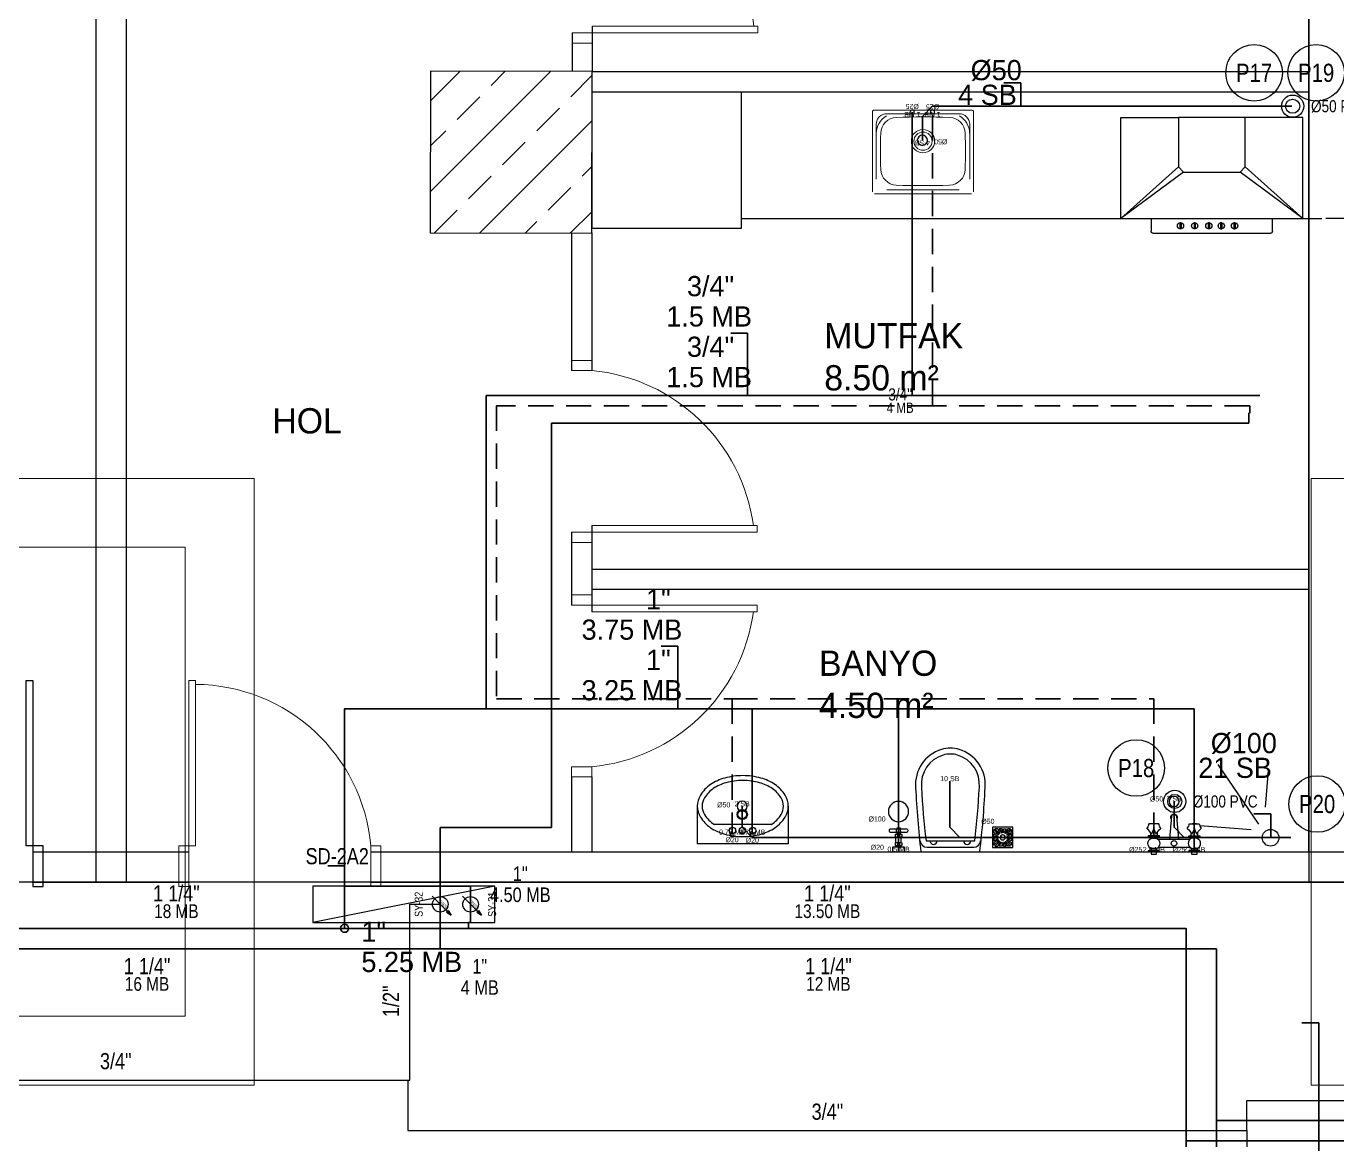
# Model space of a CAD drawing. Header units: centimetres. Extents: x 247996 to 315152, y -468471 to -440326.
# Drawn here: x 257294 to 257942, y -441872 to -441319 of the extents above; entities that cross this region are included whole.
import ezdxf
from ezdxf.enums import TextEntityAlignment as Align

# ---------------------------------------------------------------- set-up
doc = ezdxf.new("R2010")
doc.units = ezdxf.units.CM
doc.linetypes.add('0', pattern=[500, 500])
doc.linetypes.add('BASMA HATTI', pattern=[0.375, 0.25, -0.125])
for name, color, linetype, lineweight in [('SCOTT-ARC_Tefriş1', 117, 'CONTINUOUS', 9), ('SCOTT-M_Kapi_Kesit', 171, 'CONTINUOUS', 20), ('SCOTT-MTY-PISSU-BORU-TAVANDAN', 6, 'PISSU HATTI', 30), ('SCOTT-MTY-PISSU-CAP', 211, 'CONTINUOUS', 30), ('SCOTT-MTY-SICAKSU-BORU', 1, 'BASMA HATTI', 30), ('SCOTT-MTY-SOGUKSU-BORU', 5, '0', 30), ('SCOTT-MTY-TEMIZSU-CAP', 101, 'CONTINUOUS', 30)]:
    doc.layers.add(name, color=color, linetype=linetype, lineweight=lineweight)
for name, color, linetype in [('SCOTT-MD-YUK-BIRIMI', 7, 'CONTINUOUS'), ('SCOTT-MKDU0', 50, 'CONTINUOUS'), ('SCOTT-MTY-PISSU-KOLON', 211, 'Continuous'), ('SCOTT-MTY-PISSU-KOLONNO', 211, 'Continuous'), ('SCOTT-MTY-SAYAC', 3, 'Continuous'), ('SCOTT-MTY-SIRKULASYON-BORU', 31, 'Continuous'), ('SCOTT-MTY-TEFRIS', 15, 'CONTINUOUS'), ('SCOTT-MTY-VANA', 1, 'Continuous'), ('SCOTT-MTY-YUK-BIRIMI', 7, 'CONTINUOUS')]:
    doc.layers.add(name, color=color, linetype=linetype)
doc.styles.add('CAP', font='wturkce.SHX', dxfattribs={"width": 0.65})
doc.styles.add('MTY_CAP', font='wturkce.SHX', dxfattribs={"width": 0.65})
doc.styles.add('MTYCAPLT', font='arial.ttf')
doc.styles.add('ROTAS', font='arial.ttf')
doc.linetypes.add('PISSU HATTI', pattern='A,0.5,0.5,["(",Standard,S=0.1,R=0,X=-0.01,Y=-0.036],-0.05', length=0.9)

# ---------------------------------------------------------------- blocks, each defined once
blk = doc.blocks.new('T-DOLAP')
blk.add_line((-45, -9), (45, 9))
blk.add_lwpolyline([(-45, -9), (45, -9), (45, 9), (-45, 9)], close=True)
blk = doc.blocks.new('MTY-SU SAYACI')
at = {"layer": 'SCOTT-MTY-VANA'}
blk.add_hatch(color=256, dxfattribs=at).paths.add_polyline_path([(9.8, 9.8), (5.6, 7), (7, 5.6)])
for p, q in [((-7.3, -7.3), (6.3, 6.3)), ((5.6, 7), (9.8, 9.8)), ((7, 5.6), (5.6, 7)), ((7, 5.6), (9.8, 9.8))]:
    blk.add_line(p, q, dxfattribs=at)
blk.add_circle((0, 0), 7, dxfattribs=at)
blk.add_attdef('CAP', (-2.3, -1.2), '', height=2.5, rotation=45, dxfattribs=at)
blk = doc.blocks.new('T-KOLON-P')
for radius in [5.5, 3.5]:
    blk.add_circle((0, 0), radius)
blk = doc.blocks.new('ocak+dav')
at = {"color": 251}
for p, q in [((15.02, 50), (15.02, 56.3)), ((16.02, 57.3), (74.02, 57.3)), ((75.02, 56.3), (75.02, 50))]:
    blk.add_line(p, q, dxfattribs=at)
at = {"color": 7}
for p, q in [((29.21, 54.62), (29.21, 55.14)), ((29.83, 55.14), (29.21, 55.14)), ((29.21, 52.05), (29.21, 54.62)), ((29.83, 52.05), (29.21, 52.05)), ((29.83, 54.62), (29.83, 55.13)), ((29.83, 52.05), (29.83, 54.62)), ((36.21, 54.62), (36.21, 55.14)), ((36.83, 55.14), (36.21, 55.14)), ((36.21, 52.05), (36.21, 54.62)), ((36.83, 52.05), (36.21, 52.05)), ((36.83, 54.62), (36.83, 55.13)), ((36.83, 52.05), (36.83, 54.62)), ((43.2, 54.62), (43.2, 55.14)), ((43.82, 55.14), (43.2, 55.14)), ((43.2, 52.05), (43.2, 54.62)), ((43.82, 52.05), (43.2, 52.05)), ((43.82, 54.62), (43.82, 55.14)), ((43.82, 52.05), (43.82, 54.62)), ((49.35, 54.62), (49.35, 55.14)), ((49.35, 55.14), (49.97, 55.14)), ((49.35, 52.05), (49.35, 54.62)), ((49.97, 52.05), (49.35, 52.05)), ((49.97, 54.62), (49.97, 55.14)), ((49.97, 52.05), (49.97, 54.62)), ((55.94, 54.62), (55.94, 55.14)), ((55.94, 55.14), (56.55, 55.14)), ((55.94, 52.05), (55.94, 54.62)), ((56.55, 52.05), (55.94, 52.05)), ((56.55, 54.62), (56.55, 55.14)), ((56.55, 52.05), (56.55, 54.62))]:
    blk.add_line(p, q, dxfattribs=at)
for p, q in [((0, 50), (28.5, 24.5)), ((31, 27), (0, 50)), ((0, 50), (90, 50)), ((0, 50), (0, 0)), ((90, 50), (59, 27)), ((61.5, 24.5), (90, 50)), ((90, 50), (90, 0)), ((0, 0), (28.5, 0)), ((90, 0), (61.5, 0))]:
    blk.add_line(p, q)
at = {"color": 251}
for centre, start, end in [((16.02, 56.3), 90, 180), ((74.02, 56.3), 0, 90)]:
    blk.add_arc(centre, 1, start, end, dxfattribs=at)
at = {"color": 7}
for centre, start, end in [((29.55, 53.61), 102.6235, 257.37669), ((29.55, 53.61), 280.57538, 79.46205), ((36.54, 53.61), 102.6235, 257.37669), ((36.54, 53.61), 280.57538, 79.46205), ((43.54, 53.61), 102.6235, 257.37669), ((43.54, 53.61), 280.57538, 79.46205), ((49.69, 53.61), 102.6235, 257.37669), ((49.69, 53.61), 280.57538, 79.46205), ((56.27, 53.61), 102.6235, 257.37669), ((56.27, 53.61), 280.57538, 79.46205)]:
    blk.add_arc(centre, 1.54, start, end, dxfattribs=at)
at = {"invisible_edges": 1}
for points in [[(61.5, 24.5), (28.5, 24.5), (31, 27), (59, 27)], [(28.5, 24.5), (61.5, 24.5), (61.5, 0), (28.5, 0)]]:
    blk.add_3dface(points, dxfattribs=at)
blk = doc.blocks.new('UIU')
at = {"layer": 'SCOTT-ARC_Tefriş1'}
for p, q in [((534349.41, 4471056.62), (534349.41, 4471096.04)), ((534350.41, 4471097.04), (534398.41, 4471097.04)), ((534399.41, 4471096.04), (534399.41, 4471056.62)), ((534351.26, 4471062.77), (534351.26, 4471089.89)), ((534356.56, 4471095.19), (534392.26, 4471095.19)), ((534397.56, 4471089.89), (534397.56, 4471062.77)), ((534392.26, 4471057.47), (534356.56, 4471057.47)), ((534398.41, 4471055.62), (534350.41, 4471055.62))]:
    blk.add_line(p, q, dxfattribs=at)
at = {"layer": 'SCOTT-ARC_Tefriş1', "extrusion": (0, 0, -1)}
for centre, major_axis, start_param, end_param in [((534350.41, 4471096.04), (0.707, 0.707), 3.926991, 5.497787), ((534398.41, 4471096.04), (0.707, 0.707), -0.785398, 0.785398), ((534356.56, 4471089.89), (-3.75, 3.75), 5.497787, 7.068583), ((534361.41, 4471085.38), (-7.14, 7.14), 5.524757, 6.541187), ((534361.53, 4471085.36), (-5.66, 5.66), 5.524757, 7.028844), ((534374.41, 4470761.37), (332.25, 0), 4.67265, 4.752129), ((534387.29, 4471085.36), (-5.66, 5.66), 0.825137, 2.329224), ((534392.26, 4471089.89), (3.75, 3.75), -0.785398, 0.785398), ((534387.41, 4471085.38), (7.14, 7.14), -0.258001, 0.758428), ((534685.66, 4471076.62), (-234.94, 234.94), 5.470817, 5.524757), ((534374.41, 4471081.62), (-4.07, 4.07), 3.926991, 10.210176), ((534374.41, 4471081.62), (-3.18, 3.18), 3.926991, 10.210176), ((534063.16, 4471076.62), (234.94, 234.94), 0.758428, 0.812368), ((534361.53, 4471067.88), (5.66, 5.66), 2.395934, 3.900021), ((534387.29, 4471067.88), (5.66, 5.66), 0.812368, 2.316455), ((534374.41, 4471391.87), (332.25, 0), 1.531058, 1.610536)]:
    blk.add_ellipse(centre, major_axis=major_axis, ratio=1, start_param=start_param, end_param=end_param, dxfattribs=at)
blk = doc.blocks.new('asudhsaudhsa')
at = {"layer": 'SCOTT-M_Kapi_Kesit'}
for points in [[(526319.08, 4501829.34), (526319.08, 4501834.34), (526329.08, 4501834.34), (526329.08, 4501829.34), (526319.08, 4501829.34)], [(526319.08, 4501744.34), (526319.08, 4501749.34), (526329.08, 4501749.34), (526329.08, 4501744.34), (526319.08, 4501744.34)]]:
    blk.add_lwpolyline(points, dxfattribs=at)
blk.add_lwpolyline([(526329.08, 4501829.34), (526329.08, 4501826.02), (526410.94, 4501826.02), (526410.94, 4501829.34)], close=True, dxfattribs=at)
blk.add_arc((526320.85, 4501837.9), 88.95, 275.30809, 352.32526, dxfattribs=at)
blk = doc.blocks.new('uhasduhsadu')
at = {"layer": 'SCOTT-M_Kapi_Kesit'}
blk.add_lwpolyline([(684335.93, 4531169.33), (684332.62, 4531169.33), (684332.62, 4531251.2), (684335.93, 4531251.2)], close=True, dxfattribs=at)
for points in [[(684240.93, 4531149.33), (684245.93, 4531149.33), (684245.93, 4531169.33), (684240.93, 4531169.33), (684240.93, 4531149.33)], [(684335.93, 4531149.33), (684340.93, 4531149.33), (684340.93, 4531169.33), (684335.93, 4531169.33), (684335.93, 4531149.33)]]:
    blk.add_lwpolyline(points, dxfattribs=at)
blk.add_arc((684333.18, 4531161.67), 87.59, 90.36866, 174.98091, dxfattribs=at)
blk = doc.blocks.new('SUZGEC1')
at = {"layer": 'SCOTT-MTY-TEFRIS'}
blk.add_lwpolyline([(-5, -5), (-5, 5), (5, 5), (5, -5)], close=True, dxfattribs=at)
for points in [[(-4.33, 3.86), (-1.99, 1.52, 0.029484), (-2.15, 1.27), (-4.33, 2.48)], [(-2.48, 0.33), (-4.33, 0.33), (-4.33, 1.72), (-2.41, 0.65, 0.032775)], [(-3.86, 4.33), (-2.48, 4.33), (-1.27, 2.15, 0.029484), (-1.52, 1.99)], [(-0.65, 2.41, -0.032775), (-0.33, 2.48), (-0.33, 4.33), (-1.72, 4.33)], [(0.33, 2.48), (0.33, 4.33), (1.72, 4.33), (0.65, 2.41, 0.032775)], [(1.27, 2.15), (2.48, 4.33), (3.86, 4.33), (1.52, 1.99, 0.029484)], [(4.33, 3.86), (1.99, 1.52, -0.029484), (2.15, 1.27), (4.33, 2.48)], [(4.33, 0.33), (4.33, 1.72), (2.41, 0.65, -0.032775), (2.48, 0.33)], [(-2.48, -0.33), (-4.33, -0.33), (-4.33, -1.72), (-2.41, -0.65, -0.032775)], [(-4.33, -3.86), (-1.99, -1.52, -0.029484), (-2.15, -1.27), (-4.33, -2.48)], [(-3.86, -4.33), (-2.48, -4.33), (-1.27, -2.15, -0.029484), (-1.52, -1.99)], [(-0.33, -4.33), (-1.72, -4.33), (-0.65, -2.41, 0.032775), (-0.33, -2.48)], [(0.33, -2.48), (0.33, -4.33), (1.72, -4.33), (0.65, -2.41, -0.032775)], [(2.48, -4.33), (1.27, -2.15, 0.029484), (1.52, -1.99), (3.86, -4.33)], [(4.33, -2.48), (4.33, -3.86), (1.99, -1.52, 0.029484), (2.15, -1.27)], [(4.33, -0.33), (4.33, -1.72), (2.41, -0.65, 0.032775), (2.48, -0.33)]]:
    blk.add_lwpolyline(points, format="xyb", close=True, dxfattribs=at)
blk.add_circle((0, 0), 1.25, dxfattribs=at)
at = {"layer": 'SCOTT-MD-YUK-BIRIMI', "color": 6, "style": 'CAP'}
blk.add_attdef('PSCP', (4.29, 6.72), '', height=2.5, dxfattribs=at)
blk.add_attdef('PS', text='', height=2.5, dxfattribs=at).set_placement((0, 0), align=Align.CENTER)
blk = doc.blocks.new('EVIYE1')
at = {"layer": 'SCOTT-MTY-TEFRIS', "color": 6}
blk.add_circle((0, 15), 2.5, dxfattribs=at)
at = {"layer": 'SCOTT-MTY-TEFRIS', "color": 3, "ltscale": 10}
blk.add_circle((-5, 1), 1, dxfattribs=at)
at = {"layer": 'SCOTT-MTY-TEFRIS', "color": 1, "ltscale": 10}
blk.add_circle((5, 1), 1, dxfattribs=at)
at = {"layer": 'SCOTT-MD-YUK-BIRIMI', "color": 6, "style": 'CAP'}
blk.add_attdef('PS', text='', height=2.5, dxfattribs=at).set_placement((0, 15), align=Align.CENTER)
blk.add_attdef('PSCP', (6.08, 14.48), '', height=2.5, dxfattribs=at)
at = {"layer": 'SCOTT-MD-YUK-BIRIMI', "color": 3, "style": 'CAP'}
for tag, p in [('SO', (-5, 1)), ('SOCP', (-5, -2.99))]:
    blk.add_attdef(tag, text='', height=2.5, dxfattribs=at).set_placement(p, align=Align.CENTER)
at = {"layer": 'SCOTT-MD-YUK-BIRIMI', "color": 1, "style": 'CAP'}
for tag, p in [('SC', (5, 1)), ('SCCP', (5, -2.8))]:
    blk.add_attdef(tag, text='', height=2.5, dxfattribs=at).set_placement(p, align=Align.CENTER)
blk = doc.blocks.new('MTY-PIS SU CAP SB')
at = {"layer": 'SCOTT-MTY-PISSU-CAP'}
for p, q in [((0.833, 1.167), (0, 1.167)), ((0, 1.167), (0, 0))]:
    blk.add_line(p, q, dxfattribs=at)
at = {"layer": 'SCOTT-MTY-PISSU-CAP', "style": 'MTY_CAP', "width": 0.65}
blk.add_attdef('PSCP', text='', height=1, dxfattribs=at).set_placement((0.833, 1.79), align=Align.MIDDLE_LEFT)
at = {"layer": 'SCOTT-MTY-YUK-BIRIMI', "color": 211, "style": 'MTY_CAP', "width": 0.65}
blk.add_attdef('PS', text='', height=1, dxfattribs=at).set_placement((0.833, 0.566), align=Align.MIDDLE_LEFT)
blk = doc.blocks.new('LAVABO1')
at = {"layer": 'SCOTT-MTY-TEFRIS', "color": 6}
blk.add_circle((0, 15), 2.5, dxfattribs=at)
at = {"layer": 'SCOTT-MTY-TEFRIS', "color": 3, "ltscale": 10}
blk.add_circle((-5, 1), 1, dxfattribs=at)
at = {"layer": 'SCOTT-MTY-TEFRIS', "color": 1, "ltscale": 10}
blk.add_circle((5, 1), 1, dxfattribs=at)
at = {"layer": 'SCOTT-MD-YUK-BIRIMI', "color": 6, "style": 'CAP'}
blk.add_attdef('PS', text='', height=2.5, dxfattribs=at).set_placement((0, 15), align=Align.CENTER)
blk.add_attdef('PSCP', (6.08, 14.48), '', height=2.5, dxfattribs=at)
at = {"layer": 'SCOTT-MD-YUK-BIRIMI', "color": 3, "style": 'CAP'}
for tag, p in [('SO', (-5, 1)), ('SOCP', (-5, -2.99))]:
    blk.add_attdef(tag, text='', height=2.5, dxfattribs=at).set_placement(p, align=Align.CENTER)
at = {"layer": 'SCOTT-MD-YUK-BIRIMI', "color": 1, "style": 'CAP'}
for tag, p in [('SC', (5, 1)), ('SCCP', (5, -2.8))]:
    blk.add_attdef(tag, text='', height=2.5, dxfattribs=at).set_placement(p, align=Align.CENTER)
blk = doc.blocks.new('KLOZET1')
at = {"layer": 'SCOTT-MTY-TEFRIS', "color": 15}
blk.add_lwpolyline([(-3.88, 11.44, 0.414214), (-4.52, 10.8), (-4.52, 10.3, 0.414214), (-3.88, 9.66), (3.88, 9.66, 0.414214), (4.52, 10.3), (4.52, 10.8, 0.414214), (3.88, 11.44)], format="xyb", close=True, dxfattribs=at)
for points in [[(-1.61, 8.64), (-1.61, 7.54)], [(-1.21, 7.21), (-1.21, 4.8)], [(1.13, 8.88), (-1.06, 8.88)], [(-1.06, 7.3), (1.13, 7.3)], [(-0.51, 8.64), (-0.51, 7.54)], [(0.58, 8.64), (0.58, 7.54)], [(1.28, 4.8), (1.28, 5.24), (1.28, 7.21)], [(1.68, 8.64), (1.68, 7.54)], [(-1.61, 4.45), (-1.61, 3.35)], [(-1.35, 3.17), (-1.35, 2.32), (1.42, 2.32), (1.42, 3.17)], [(1.13, 4.69), (-1.06, 4.69)], [(-1.06, 3.11), (1.13, 3.11)], [(-0.51, 4.45), (-0.51, 3.35)], [(0.58, 4.45), (0.58, 3.35)], [(1.68, 4.45), (1.68, 3.35)]]:
    blk.add_lwpolyline(points, dxfattribs=at)
at = {"layer": 'SCOTT-MTY-TEFRIS', "color": 15, "elevation": 0}
for points in [[(-1, 10.3), (-1, 10.8, -0.414214), (-0.36, 11.44)], [(1, 10.3), (1, 10.8, 0.414214), (0.36, 11.44)]]:
    blk.add_lwpolyline(points, format="xyb", dxfattribs=at)
at = {"layer": 'SCOTT-MTY-TEFRIS', "color": 15}
for points in [[(-0.76, 11.45), (0.76, 11.45), (0.76, 11.98), (-0.76, 11.98)], [(-0.76, 8.88), (0.76, 8.88), (0.76, 9.66), (-0.76, 9.66)], [(3, 0), (-3, 0), (-3, 2.32), (3, 2.32)]]:
    blk.add_lwpolyline(points, close=True, dxfattribs=at)
at = {"layer": 'SCOTT-MTY-TEFRIS', "color": 6}
blk.add_circle((0, 20), 5, dxfattribs=at)
at = {"layer": 'SCOTT-MTY-TEFRIS', "color": 15}
for centre, radius, start, end in [((-1.06, 8.15), 0.734, 41.75917, 138.24096), ((-1.06, 8.03), 0.734, 221.7593, 318.24081), ((-0.36, 10.3, 0), 0.641, 179.99985, 270.00006), ((0.04, 8.15), 0.734, 41.75917, 138.24096), ((0.04, 8.03), 0.734, 221.7593, 318.24081), ((0.36, 10.3, 0), 0.641, 270.00006, 0), ((1.13, 8.15), 0.734, 41.75917, 138.24096), ((1.13, 8.03), 0.734, 221.7593, 318.24081), ((-1.06, 3.96), 0.734, 41.75917, 138.24096), ((-1.06, 3.84), 0.734, 221.7593, 318.24081), ((0.04, 3.96), 0.734, 41.75917, 138.24096), ((0.04, 3.84), 0.734, 221.7593, 318.24081), ((1.13, 3.96), 0.734, 41.75917, 138.24096), ((1.13, 3.84), 0.734, 221.7593, 318.24081)]:
    blk.add_arc(centre, radius, start, end, dxfattribs=at)
at = {"layer": 'SCOTT-MD-YUK-BIRIMI', "color": 6, "style": 'CAP'}
blk.add_attdef('PS', text='', height=2.5, dxfattribs=at).set_placement((0, 20), align=Align.CENTER)
blk.add_attdef('PSCP', (6.63, 15.09), '', height=2.5, dxfattribs=at)
at = {"layer": 'SCOTT-MD-YUK-BIRIMI', "color": 3, "style": 'CAP'}
blk.add_attdef('SO', text='', height=2.5, dxfattribs=at).set_placement((0, 0.13), align=Align.CENTER)
blk.add_attdef('SOCP', (7.43, 1.09), '', height=2.5, dxfattribs=at)
blk = doc.blocks.new('DUS TEKNESI1')
at = {"layer": 'SCOTT-MTY-TEFRIS'}
for points in [[(-10, 13.89), (-10, 12.2, -0.146062), (-11.33, 8.88, 0.113221), (-13.28, 11.48, -0.416893), (-13.31, 11.96)], [(-6.69, 11.96, -0.17585), (-7.51, 13.89), (-12.49, 13.89, -0.17585), (-13.31, 11.96)], [(0, 18.37), (-0.63, 18.37, 0.391322), (-1.29, 17.76), (-2.2, 6.27)], [(0, 18.37), (0.63, 18.37, -0.391322), (1.29, 17.76), (2.2, 6.27)], [(6.69, 11.96, 0.17585), (7.51, 13.89), (12.49, 13.89, 0.17585), (13.31, 11.96)], [(10, 13.89), (10, 12.2, 0.146062), (11.33, 8.88, -0.113221), (13.28, 11.48)], [(-8.61, 6.88, -0.601952), (-8.61, 1.65), (-8.61, 0.83)], [(8.61, 6.88, 0.601952), (8.61, 1.65), (11.39, 1.65, 0.601952), (11.39, 6.88)], [(-12.77, 0.5), (-12.77, 0), (-10, 0), (-7.23, 0), (-7.23, 0.5, 0.153746), (-12.77, 0.5), (-10, 0.5), (-7.23, 0.5)], [(12.77, 0.5), (12.77, 0), (10, 0), (7.23, 0), (7.23, 0.5, -0.153746), (12.77, 0.5), (10, 0.5), (7.23, 0.5)]]:
    blk.add_lwpolyline(points, format="xyb", dxfattribs=at)
for points in [[(-12.77, 7.51), (-10, 7.51), (-7.23, 7.51), (-7.23, 8.01), (-10, 8.01), (-12.77, 8.01)], [(12.77, 7.51), (10, 7.51), (7.23, 7.51), (7.23, 8.01), (10, 8.01), (12.77, 8.01)], [(-8.61, 0), (-8.61, -1.03), (-11.39, -1.03), (-11.39, 0)], [(11.39, 0), (11.39, -1.03), (8.61, -1.03), (8.61, 0)]]:
    blk.add_lwpolyline(points, close=True, dxfattribs=at)
for points in [[(-11.64, 9.5), (-11.64, 8.01)], [(-11.39, 7.51), (-11.39, 6.88), (-8.61, 6.88)], [(-8.61, 7.51), (-8.61, 6.88)], [(-8.36, 9.5), (-8.36, 8.01)], [(8.36, 9.5), (8.36, 8.01)], [(11.39, 7.51), (11.39, 6.88), (8.61, 6.88)], [(8.61, 7.51), (8.61, 6.88)], [(11.64, 9.5), (11.64, 8.01)], [(-8.61, 1.65), (-11.39, 1.65), (-11.39, 0.83)], [(7.82, 6.27), (-7.82, 6.27)], [(-7.82, 2.27), (7.82, 2.27)], [(8.61, 1.65), (8.61, 0.83)], [(11.39, 1.65), (11.39, 0.83)]]:
    blk.add_lwpolyline(points, dxfattribs=at)
at = {"layer": 'SCOTT-MTY-TEFRIS', "color": 6}
blk.add_circle((0, 25), 2.5, dxfattribs=at)
at = {"layer": 'SCOTT-MTY-TEFRIS'}
for centre, radius, start, end in [((-9.99, 2.25), 11.85, 79.4131, 100.58675), ((0, 17.2), 1.6, 330.69749, 209.30263), ((9.99, 2.25), 11.85, 79.4131, 100.58675), ((-10, 4.27), 2.96, 117.90841, 242.09186), ((-3.77, 12.76), 6.25, 185.20803, 218.44761), ((-2.03, 5.93), 7.27, 130.25508, 156.09376), ((-6.95, 11.74), 0.344, 310.56547, 41.0891), ((6.95, 11.74), 0.344, 138.91075, 229.43465), ((2.03, 5.93), 7.27, 23.90632, 49.74465), ((3.77, 12.76), 6.25, 321.55251, 354.79208), ((13.05, 11.74), 0.344, 310.56547, 41.0891), ((0, 4.27), 1.37, 90.00021, 270.00006), ((0, 4.27), 1.37, 270.00006, 90.00021)]:
    blk.add_arc(centre, radius, start, end, dxfattribs=at)
at = {"layer": 'SCOTT-MD-YUK-BIRIMI', "color": 6, "style": 'CAP'}
blk.add_attdef('PS', text='', height=2.5, dxfattribs=at).set_placement((0, 25), align=Align.CENTER)
blk.add_attdef('PSCP', (5.6, 25), '', height=2.5, dxfattribs=at)
at = {"layer": 'SCOTT-MD-YUK-BIRIMI', "color": 3, "style": 'CAP'}
blk.add_attdef('SO', text='', height=2.5, dxfattribs=at).set_placement((-10, 0), align=Align.CENTER)
blk.add_attdef('SOCP', (-5.56, 0), '', height=2.5, dxfattribs=at)
at = {"layer": 'SCOTT-MD-YUK-BIRIMI', "color": 1, "style": 'CAP'}
blk.add_attdef('SC', text='', height=2.5, dxfattribs=at).set_placement((10, 0), align=Align.CENTER)
blk.add_attdef('SCCP', (15.92, 0), '', height=2.5, dxfattribs=at)
blk = doc.blocks.new('MTY-TEMIZ SU CAP MB')
at = {"layer": 'SCOTT-MTY-TEMIZSU-CAP'}
for p, q in [((0.833, 3.096), (0, 3.096)), ((0, 3.096), (0, 0))]:
    blk.add_line(p, q, dxfattribs=at)
at = {"layer": 'SCOTT-MTY-TEMIZSU-CAP', "style": 'MTY_CAP', "width": 0.65}
for tag, p in [('SOCP', (0.833, 5.417)), ('SCCP', (0.833, 2.417))]:
    blk.add_attdef(tag, text='', height=1, dxfattribs=at).set_placement(p, align=Align.MIDDLE_LEFT)
at = {"layer": 'SCOTT-MTY-YUK-BIRIMI', "color": 101, "style": 'MTY_CAP', "width": 0.65}
for tag, p in [('SO', (0.833, 3.917)), ('SC', (0.833, 0.917))]:
    blk.add_attdef(tag, text='', height=1, dxfattribs=at).set_placement(p, align=Align.MIDDLE_LEFT)
blk = doc.blocks.new('TERMOSIFON1')
at = {"layer": 'SCOTT-MTY-TEFRIS', "color": 7, "lineweight": 20, "ltscale": 40}
blk.add_lwpolyline([(-23.887, 0), (23.887, 0), (23.887, 30.03), (-23.887, 30.03)], close=True, dxfattribs=at)
at = {"layer": 'SCOTT-MTY-TEFRIS', "color": 1, "lineweight": 20, "ltscale": 40}
blk.add_lwpolyline([(-20.475, 3.413), (20.475, 3.413), (20.475, 26.618), (-20.475, 26.618)], close=True, dxfattribs=at)
at = {"layer": 'SCOTT-MTY-TEFRIS', "color": 3, "ltscale": 10}
blk.add_circle((-5, 1), 1, dxfattribs=at)
at = {"layer": 'SCOTT-MTY-TEFRIS', "color": 1, "ltscale": 10}
blk.add_circle((5, 1), 1, dxfattribs=at)
at = {"layer": 'SCOTT-MD-YUK-BIRIMI', "color": 3, "style": 'MTYCAPLT', "width": 0.65}
for tag, p in [('SO_001', (-5.656, 0.5)), ('SOCP_001', (-6.287, -0.985))]:
    blk.add_attdef(tag, p, '', height=1, dxfattribs=at)
at = {"layer": 'SCOTT-MD-YUK-BIRIMI', "color": 1, "style": 'MTYCAPLT', "width": 0.65}
for tag, p in [('SC_001', (4.367, 0.5)), ('SCCP_001', (3.738, -0.963))]:
    blk.add_attdef(tag, p, '', height=1, dxfattribs=at)

msp = doc.modelspace()

# ---------------------------------------------------------------- linework, layer by layer
at = {"layer": 'SCOTT-MKDU0', "color": 8, "ltscale": 0.03}
for p, q in [((257328.6, -440525.24), (257328.6, -441742.11)), ((257328.6, -440525.29), (257328.6, -441742.11)), ((257328.6, -440525.29), (257328.6, -441727.11)), ((257343.6, -440525.24), (257343.6, -441742.11)), ((257343.6, -440525.29), (257343.6, -441742.11)), ((257343.6, -440525.29), (257343.6, -441727.11)), ((257928.6, -440527.29), (257928.6, -441742.11)), ((257928.6, -441727.11), (257928.6, -440527.29)), ((257928.6, -440527.34), (257928.6, -441742.11)), ((257564.23, -441321.83), (257564.23, -441340.75)), ((257574.23, -441318.51), (257574.23, -441340.75)), ((257494.23, -441340.7), (257493.95, -441420.7)), ((257494.02, -441400.46), (257553.58, -441340.91)), ((257494.18, -441355.4), (257508.83, -441340.75)), ((257574.23, -441340.98), (257494.23, -441340.7)), ((257524.26, -441347.78), (257531.2, -441340.83)), ((257563.55, -441353.39), (257574.22, -441342.71)), ((257573.95, -441420.98), (257574.23, -441340.98)), ((257574.23, -441340.98), (257928.6, -441340.98)), ((257507.42, -441364.61), (257518.64, -441353.39)), ((257574.23, -441350.98), (257928.6, -441350.98)), ((257546.71, -441370.23), (257557.93, -441359)), ((257518.6, -441420.79), (257574.14, -441365.24)), ((257494.1, -441377.93), (257501.81, -441370.23)), ((257529.87, -441387.06), (257541.09, -441375.84)), ((257569.16, -441392.68), (257574.07, -441387.77)), ((257513.03, -441403.9), (257524.26, -441392.68)), ((257552.32, -441409.52), (257563.55, -441398.29)), ((257496.22, -441420.71), (257507.42, -441409.52)), ((257563.35, -441420.94), (257573.99, -441410.29)), ((257573.95, -441413.66), (257574.23, -441413.66)), ((257573.95, -441413.66), (257574.23, -441413.66)), ((257647.85, -441413.66), (257935.11, -441413.66)), ((257647.85, -441413.66), (257935.11, -441413.66)), ((258224.36, -441413.66), (257937.09, -441413.66)), ((258224.36, -441413.66), (257937.09, -441413.66)), ((257493.95, -441420.7), (257573.95, -441420.98)), ((257540.97, -441420.86), (257546.71, -441415.13)), ((257563.95, -441420.7), (257563.95, -441488.91)), ((257573.95, -441420.7), (257573.95, -441488.91)), ((257563.95, -441568.91), (257563.95, -441604.92)), ((257573.95, -441565.59), (257573.95, -441608.23)), ((257573.95, -441587.11), (257928.6, -441587.11)), ((257573.95, -441597.11), (257928.6, -441597.11)), ((257903.96, -441713.36), (257883.75, -441683.79)), ((257563.95, -441689.92), (257563.95, -441727.11)), ((257573.95, -441689.92), (257573.95, -441727.11)), ((257907.21, -441704.94), (257908.62, -441686.57)), ((257626.14, -441704.42), (257626.14, -441723.07)), ((257671.17, -441704.42), (257671.17, -441723.07)), ((257662.7, -441713.44), (257634.6, -441713.44)), ((257900.07, -441716.15), (257874.7, -441714.19)), ((257671.17, -441723.07), (257626.14, -441723.07)), ((257297.54, -441727.11), (257374.67, -441727.11)), ((257343.6, -441727.11), (257374.67, -441727.11)), ((257464.67, -441727.11), (258308.25, -441727.11)), ((257464.67, -441727.11), (257928.6, -441727.11)), ((258298.25, -441742.11), (256743.81, -441742.11)), ((257297.54, -441742.11), (257374.67, -441742.11)), ((257464.67, -441742.11), (258308.25, -441742.11))]:
    msp.add_line(p, q, dxfattribs=at)
for points in [[(257574.23, -441350.98), (257647.85, -441350.98), (257647.85, -441418.66), (257574.23, -441418.66)], [(257297.54, -441724.11), (257294.22, -441724.11), (257294.22, -441642.25), (257297.54, -441642.25)], [(257297.54, -441724.11), (257294.22, -441724.11), (257294.22, -441642.25), (257297.54, -441642.25)], [(257297.54, -441724.11), (257294.22, -441724.11), (257294.22, -441642.25), (257297.54, -441642.25)]]:
    msp.add_lwpolyline(points, close=True, dxfattribs=at)
for points in [[(257765.91, -441727.11, 0.01664), (257768.53, -441695.28, 0.351622), (257755.74, -441676.36, 0.068714), (257751.32, -441675.75, 0.068714), (257746.9, -441676.36, 0.351622), (257734.12, -441695.28, 0.01664), (257736.73, -441727.11)], [(257763.34, -441721.55, 0.016866), (257765.65, -441695.09, 0.351778), (257754.93, -441679.13, 0.068022), (257751.32, -441678.63, 0.068022), (257747.72, -441679.13, 0.351778), (257736.99, -441695.09, 0.016866), (257739.3, -441721.55)]]:
    msp.add_lwpolyline(points, format="xyb", close=True, dxfattribs=at)
msp.add_lwpolyline([(257297.54, -441744.11), (257302.54, -441744.11), (257302.54, -441724.11), (257297.54, -441724.11), (257297.54, -441744.11)], dxfattribs=at)
msp.add_lwpolyline([(257297.54, -441744.11), (257302.54, -441744.11), (257302.54, -441724.11), (257297.54, -441724.11), (257297.54, -441744.11)], dxfattribs=at)
msp.add_lwpolyline([(257297.54, -441744.11), (257302.54, -441744.11), (257302.54, -441724.11), (257297.54, -441724.11), (257297.54, -441744.11)], dxfattribs=at)
msp.add_lwpolyline([(257736.45, -441721.67, 0.389191), (257739.8, -441724.74), (257751.32, -441724.74), (257762.85, -441724.74, 0.389191), (257766.19, -441721.67, 0.389191)], format="xyb", dxfattribs=at)
for centre, radius in [((257648.4, -441708.53), 2.52), ((257648.4, -441708.53), 2.12), ((257643.54, -441716.47), 1.56), ((257648.46, -441716.47), 1.56), ((257653.5, -441716.47), 1.56), ((257909.71, -441720.06, 51), 4.14)]:
    msp.add_circle(centre, radius, dxfattribs=at)
for centre, radius, start, end in [((257646.14, -441713.75), 24.08, 105.51757, 123.83466), ((257646.14, -441713.75), 21.68, 105.51757, 123.83466), ((257648.65, -441722.8), 33.47, 90, 105.51757), ((257648.65, -441722.8), 31.07, 90, 105.51757), ((257648.65, -441722.8), 33.47, 74.48243, 90), ((257648.65, -441722.8), 31.07, 74.48243, 90), ((257651.17, -441713.75), 21.68, 56.16534, 74.48243), ((257651.17, -441713.75), 24.08, 56.16534, 74.48243), ((257636.47, -441704.42), 10.33, 148.28659, 180), ((257642.31, -441708.03), 17.19, 123.83466, 148.28659), ((257642.31, -441708.03), 14.8, 123.83466, 148.28659), ((257655, -441708.03), 14.8, 31.71341, 56.16534), ((257655, -441708.03), 17.19, 31.71341, 56.16534), ((257660.84, -441704.42), 10.33, 0, 31.71341), ((257636.47, -441704.42), 10.33, 180, 211.71341), ((257636.47, -441704.42), 7.93, 148.28659, 180), ((257636.47, -441704.42), 7.93, 180, 211.71341), ((257660.84, -441704.42), 7.93, 0, 31.71341), ((257660.84, -441704.42), 7.93, 328.28659, 0), ((257660.84, -441704.42), 10.33, 328.28659, 0), ((257642.31, -441700.81), 17.19, 211.71341, 236.16534), ((257642.31, -441700.81), 14.8, 211.71341, 238.62326), ((257655, -441700.81), 14.8, 301.37674, 328.28659), ((257655, -441700.81), 17.19, 303.83466, 328.28659), ((257646.14, -441695.09), 24.08, 236.16534, 254.48243), ((257648.65, -441686.04), 33.47, 254.48243, 270), ((257648.65, -441686.04), 33.47, 270, 285.51757), ((257651.17, -441695.09), 24.08, 285.51757, 303.83466), ((257743.02, -441721.55), 1.78, 180, 0), ((257759.63, -441721.55), 1.78, 180, 0)]:
    msp.add_arc(centre, radius, start, end, dxfattribs=at)
at = {"layer": 'SCOTT-MTY-PISSU-BORU-TAVANDAN', "ltscale": 50}
for points in [[(257742.47, -441358.14), (257737.47, -441363.14), (257737.47, -441374.97)], [(257920.28, -441358.14), (257742.47, -441358.14)], [(257756.03, -441719.91), (257751.03, -441714.91), (257751.03, -441692.07)], [(257653.36, -441719.91), (257648.36, -441714.91), (257648.36, -441704.51)], [(257866.96, -441719.91), (257861.96, -441714.91), (257861.96, -441702.11)], [(257756.03, -441719.91), (257653.36, -441719.91)], [(257777.2, -441719.91), (257756.03, -441719.91)], [(257777.2, -441719.91), (257777.2, -441719.91)], [(257866.96, -441719.91), (257777.2, -441719.91)], [(257919.8, -441719.91), (257866.96, -441719.91)]]:
    msp.add_lwpolyline(points, dxfattribs=at)
at = {"layer": 'SCOTT-MTY-PISSU-KOLONNO'}
for centre in [(257901.54, -441341.57), (257932.24, -441341.57), (257843.24, -441685.57), (257932.74, -441703.38)]:
    msp.add_circle(centre, 14, dxfattribs=at)
at = {"layer": 'SCOTT-MTY-SICAKSU-BORU', "ltscale": 50}
for p, q in [((257526.79, -441506.29), (257526.79, -441651.25)), ((257742.47, -441506.29), (257526.79, -441506.29)), ((257899.42, -441506.29), (257742.47, -441506.29)), ((257526.79, -441651.25), (257643.36, -441651.25))]:
    msp.add_line(p, q, dxfattribs=at)
for points in [[(257742.47, -441506.29), (257742.47, -441360.97)], [(257643.36, -441651.25), (257643.36, -441718.51)], [(257643.36, -441651.25), (257851.96, -441651.25)], [(257851.96, -441651.25), (257851.96, -441727.11)]]:
    msp.add_lwpolyline(points, dxfattribs=at)
at = {"layer": 'SCOTT-MTY-SICAKSU-BORU'}
for points in [[(257499, -441744), (257499, -441715), (257554, -441715), (257554, -441515), (257899, -441515), (257899, -441510), (257899.42, -441510), (257899.42, -441506.29)], [(257499, -441762), (257499, -441744)], [(257499, -441775), (257499, -441762)], [(257209, -441775), (257499, -441775)], [(257499, -441775), (257883, -441775), (257883, -441860)], [(257883, -441860), (258173, -441860)], [(257883, -441860), (257883, -441873)]]:
    msp.add_lwpolyline(points, dxfattribs=at)
at = {"layer": 'SCOTT-MTY-SIRKULASYON-BORU'}
for points in [[(257484, -441762), (257484, -441753), (257499, -441753)], [(257483, -441840), (257484, -441840), (257484, -441762)], [(257194, -441840), (257483, -441840)], [(257483, -441840), (257483, -441865), (257898, -441865)], [(257898, -441865), (257898, -441850), (258188, -441850)], [(257898, -441865), (257898, -441873)]]:
    msp.add_lwpolyline(points, dxfattribs=at)
at = {"layer": 'SCOTT-MTY-SOGUKSU-BORU', "ltscale": 50}
for p, q in [((257521.79, -441501.29), (257521.79, -441656.25)), ((257732.47, -441501.29), (257521.79, -441501.29)), ((257904.42, -441501.29), (257732.47, -441501.29)), ((257521.79, -441656.25), (257653.36, -441656.25))]:
    msp.add_line(p, q, dxfattribs=at)
for points in [[(257732.47, -441501.29), (257732.47, -441360.97)], [(257521.79, -441656.25), (257451.68, -441656.25), (257451.68, -441764.86)], [(257653.36, -441656.25), (257653.36, -441718.51)], [(257653.36, -441656.25), (257725.69, -441656.25), (257871.96, -441656.25)], [(257725.69, -441656.25), (257725.69, -441726.98)], [(257871.96, -441656.25), (257871.96, -441727.11)], [(257933.51, -442149.77), (257933.51, -441842.54)]]:
    msp.add_lwpolyline(points, dxfattribs=at)
at = {"layer": 'SCOTT-MTY-SOGUKSU-BORU'}
for points in [[(257514, -441744), (257451.68, -441744)], [(257514, -441762), (257514, -441744)], [(257513, -441765), (257513, -441762), (257514, -441762)], [(257224, -441765), (257513, -441765)], [(257513, -441765), (257868, -441765), (257868, -441870)], [(257868, -441870), (258158, -441870)], [(257868, -441870), (257868, -441873)]]:
    msp.add_lwpolyline(points, dxfattribs=at)
at = {"layer": 'SCOTT-MTY-SOGUKSU-BORU', "ltscale": 50}
msp.add_circle((257451.68, -441764.86), 2, dxfattribs=at)

# ---------------------------------------------------------------- block references
at = {"layer": 'SCOTT-MKDU0', "color": 8, "ltscale": 0.03, "xscale": -1, "rotation": 180}
for name, p in [('asudhsaudhsa', (-268754.85, 4060507.51)), ('ocak+dav', (257835.62, -441363.68)), ('asudhsaudhsa', (-268755.12, 4060260.43))]:
    msp.add_blockref(name, p, dxfattribs=at)
at = {"layer": 'SCOTT-MKDU0', "color": 8, "ltscale": 0.03, "xscale": -1}
for name, p in [('UIU', (792112.18, -4912457.02)), ('uhasduhsadu', (941710.6, -4972893.45)), ('uhasduhsadu', (941710.6, -4972893.45)), ('uhasduhsadu', (941710.6, -4972893.45))]:
    msp.add_blockref(name, p, dxfattribs=at)
at = {"layer": 'SCOTT-MKDU0', "color": 8, "ltscale": 0.03}
msp.add_blockref('asudhsaudhsa', (-268755.12, -4943434.26), dxfattribs=at)
at = {"layer": 'SCOTT-MTY-PISSU-CAP'}
ref = msp.add_blockref('MTY-PIS SU CAP SB', (257786.11, -441358.14), dxfattribs=dict(at, xscale=-10, yscale=10))
ref.add_attrib('PSCP', '%%C50', dxfattribs={"height": 10, "style": 'MTY_CAP'}).set_placement((257761.37, -441340.24), align=Align.MIDDLE_LEFT)
ref.add_attrib('PS', '4 SB', dxfattribs={"layer": 'SCOTT-MTY-YUK-BIRIMI', "height": 10, "style": 'MTY_CAP'}).set_placement((257755.18, -441352.48), align=Align.MIDDLE_LEFT)
ref = msp.add_blockref('MTY-PIS SU CAP SB', (257909.8, -441719.91), dxfattribs=dict(at, xscale=-10, yscale=10))
ref.add_attrib('PSCP', '%%C100', dxfattribs={"height": 10, "style": 'MTY_CAP'}).set_placement((257880.11, -441673.22), align=Align.MIDDLE_LEFT)
ref.add_attrib('PS', '21 SB', dxfattribs={"layer": 'SCOTT-MTY-YUK-BIRIMI', "height": 10, "style": 'MTY_CAP'}).set_placement((257873.92, -441685.46), align=Align.MIDDLE_LEFT)
at = {"layer": 'SCOTT-MTY-PISSU-KOLON'}
for p in [(257920.6, -441358.1), (257862.3, -441702.1)]:
    msp.add_blockref('T-KOLON-P', p, dxfattribs=at)
at = {"layer": 'SCOTT-MTY-SAYAC', "rotation": 180}
msp.add_blockref('T-DOLAP', (257481, -441753), dxfattribs=at)
at = {"layer": 'SCOTT-MTY-SAYAC'}
ref = msp.add_blockref('MTY-SU SAYACI', (257499, -441753), dxfattribs=dict(at, xscale=0.55, yscale=0.55, rotation=270))
ref.add_attrib('CAP', 'DN20', (257498.37, -441751.74), dxfattribs={"height": 1.375, "rotation": 315})
ref = msp.add_blockref('MTY-SU SAYACI', (257514, -441753), dxfattribs=dict(at, xscale=0.55, yscale=0.55, rotation=270))
ref.add_attrib('CAP', 'DN20', (257513.37, -441751.74), dxfattribs={"height": 1.375, "rotation": 315})
at = {"layer": 'SCOTT-MTY-TEMIZSU-CAP'}
ref = msp.add_blockref('MTY-TEMIZ SU CAP MB', (257651.05, -441501.29), dxfattribs=dict(at, xscale=-10, yscale=10))
ref.add_attrib('SCCP', '3/4"', dxfattribs={"height": 10, "style": 'MTY_CAP'}).set_placement((257621.05, -441477.12), align=Align.MIDDLE_LEFT)
ref.add_attrib('SC', '1.5 MB', dxfattribs={"layer": 'SCOTT-MTY-YUK-BIRIMI', "height": 10, "style": 'MTY_CAP'}).set_placement((257610.83, -441492.12), align=Align.MIDDLE_LEFT)
ref.add_attrib('SO', '1.5 MB', dxfattribs={"layer": 'SCOTT-MTY-YUK-BIRIMI', "height": 10, "style": 'MTY_CAP'}).set_placement((257610.83, -441462.12), align=Align.MIDDLE_LEFT)
ref.add_attrib('SOCP', '3/4"', dxfattribs={"height": 10, "style": 'MTY_CAP'}).set_placement((257621.05, -441447.12), align=Align.MIDDLE_LEFT)
ref = msp.add_blockref('TERMOSIFON1', (257168.12, -441842.54), dxfattribs=dict(at, xscale=10, yscale=10))
ref.add_attrib('SO_001', '5.25 MB', dxfattribs={"layer": 'SCOTT-MTY-YUK-BIRIMI', "height": 10, "style": 'MTY_CAP'}).set_placement((257116.5, -441824.1), align=Align.MIDDLE_LEFT)
ref.add_attrib('SOCP_001', '1"', dxfattribs={"height": 10, "style": 'MTY_CAP'}).set_placement((257148.38, -441809.1), align=Align.MIDDLE_LEFT)
ref = msp.add_blockref('TERMOSIFON1', (258168.7, -441842.54), dxfattribs=dict(at, xscale=10, yscale=10))
ref.add_attrib('SO_001', '5.25 MB', dxfattribs={"layer": 'SCOTT-MTY-YUK-BIRIMI', "height": 10, "style": 'MTY_CAP'}).set_placement((258117.08, -441824.1), align=Align.MIDDLE_LEFT)
ref.add_attrib('SOCP_001', '1"', dxfattribs={"height": 10, "style": 'MTY_CAP'}).set_placement((258148.96, -441809.1), align=Align.MIDDLE_LEFT)
ref = msp.add_blockref('MTY-TEMIZ SU CAP MB', (257616.57, -441656.25), dxfattribs=dict(at, xscale=-10, yscale=10))
ref.add_attrib('SCCP', '1"', dxfattribs={"height": 10, "style": 'MTY_CAP'}).set_placement((257600.81, -441632.08), align=Align.MIDDLE_LEFT)
ref.add_attrib('SC', '3.25 MB', dxfattribs={"layer": 'SCOTT-MTY-YUK-BIRIMI', "height": 10, "style": 'MTY_CAP'}).set_placement((257568.93, -441647.08), align=Align.MIDDLE_LEFT)
ref.add_attrib('SO', '3.75 MB', dxfattribs={"layer": 'SCOTT-MTY-YUK-BIRIMI', "height": 10, "style": 'MTY_CAP'}).set_placement((257568.93, -441617.08), align=Align.MIDDLE_LEFT)
ref.add_attrib('SOCP', '1"', dxfattribs={"height": 10, "style": 'MTY_CAP'}).set_placement((257600.81, -441602.08), align=Align.MIDDLE_LEFT)
ref = msp.add_blockref('MTY-TEMIZ SU CAP MB', (257451.68, -441764.86), dxfattribs=dict(at, xscale=-10, yscale=10))
ref.add_attrib('SO', '5.25 MB', dxfattribs={"layer": 'SCOTT-MTY-YUK-BIRIMI', "height": 10, "style": 'MTY_CAP'}).set_placement((257460.02, -441781.51), align=Align.MIDDLE_LEFT)
ref.add_attrib('SOCP', '1"', dxfattribs={"height": 10, "style": 'MTY_CAP'}).set_placement((257460.02, -441766.51), align=Align.MIDDLE_LEFT)
ref = msp.add_blockref('MTY-TEMIZ SU CAP MB', (257933.51, -441842.54), dxfattribs=dict(at, xscale=-10, yscale=10))
ref.add_attrib('SO', '5.25 MB', dxfattribs={"layer": 'SCOTT-MTY-YUK-BIRIMI', "height": 10, "style": 'MTY_CAP'}).set_placement((257945.81, -441824.1), align=Align.MIDDLE_LEFT)
ref.add_attrib('SOCP', '1"', dxfattribs={"height": 10, "style": 'MTY_CAP'}).set_placement((257945.81, -441809.1), align=Align.MIDDLE_LEFT)
at = {"layer": 'SCOTT-MTY-VANA'}
ref = msp.add_blockref('EVIYE1', (257737.47, -441359.97), dxfattribs=dict(at, xscale=-1, rotation=180))
ref.add_attrib('SC', '1 MB', dxfattribs={"layer": 'SCOTT-MD-YUK-BIRIMI', "height": 2.5, "rotation": 180, "style": 'CAP'}).set_placement((257742.47, -441360.97), align=Align.CENTER)
ref.add_attrib('SO', '1 MB', dxfattribs={"layer": 'SCOTT-MD-YUK-BIRIMI', "height": 2.5, "rotation": 180, "style": 'CAP'}).set_placement((257732.47, -441360.97), align=Align.CENTER)
ref.add_attrib('PS', '4 SB', dxfattribs={"layer": 'SCOTT-MD-YUK-BIRIMI', "height": 2.5, "rotation": 180, "style": 'CAP'}).set_placement((257737.47, -441374.97), align=Align.CENTER)
ref.add_attrib('SCCP', '%%C25', dxfattribs={"layer": 'SCOTT-MD-YUK-BIRIMI', "height": 2.5, "rotation": 180, "style": 'CAP'}).set_placement((257742.47, -441357.17), align=Align.CENTER)
ref.add_attrib('PSCP', '%%C50', (257749.87, -441374.45), dxfattribs={"layer": 'SCOTT-MD-YUK-BIRIMI', "height": 2.5, "rotation": 180, "style": 'CAP'})
ref.add_attrib('SOCP', '%%C25', dxfattribs={"layer": 'SCOTT-MD-YUK-BIRIMI', "height": 2.5, "rotation": 180, "style": 'CAP'}).set_placement((257732.47, -441356.98), align=Align.CENTER)
ref = msp.add_blockref('KLOZET1', (257725.69, -441727.11), dxfattribs=dict(at, xscale=-1))
ref.add_attrib('SO', '0.5 MB', dxfattribs={"layer": 'SCOTT-MD-YUK-BIRIMI', "height": 2.5, "style": 'CAP'}).set_placement((257725.69, -441726.98), align=Align.CENTER)
ref.add_attrib('PS', '10 SB', dxfattribs={"layer": 'SCOTT-MD-YUK-BIRIMI', "height": 2.5, "style": 'CAP'}).set_placement((257751.03, -441692.07), align=Align.CENTER)
ref.add_attrib('PSCP', '%%C100', (257710.85, -441712.02), dxfattribs={"layer": 'SCOTT-MD-YUK-BIRIMI', "height": 2.5, "style": 'CAP'})
ref.add_attrib('SOCP', '%%C20', (257711.95, -441726.02), dxfattribs={"layer": 'SCOTT-MD-YUK-BIRIMI', "height": 2.5, "style": 'CAP'})
ref = msp.add_blockref('DUS TEKNESI1', (257861.96, -441727.11), dxfattribs=dict(at, xscale=-1))
ref.add_attrib('SO', '2.5 MB', dxfattribs={"layer": 'SCOTT-MD-YUK-BIRIMI', "height": 2.5, "style": 'CAP'}).set_placement((257871.96, -441727.11), align=Align.CENTER)
ref.add_attrib('SC', '2.5 MB', dxfattribs={"layer": 'SCOTT-MD-YUK-BIRIMI', "height": 2.5, "style": 'CAP'}).set_placement((257851.96, -441727.11), align=Align.CENTER)
ref.add_attrib('PS', '7 SB', dxfattribs={"layer": 'SCOTT-MD-YUK-BIRIMI', "height": 2.5, "style": 'CAP'}).set_placement((257861.96, -441702.11), align=Align.CENTER)
ref.add_attrib('PSCP', '%%C50', (257850.05, -441702.11), dxfattribs={"layer": 'SCOTT-MD-YUK-BIRIMI', "height": 2.5, "style": 'CAP'})
ref.add_attrib('SCCP', '%%C25', (257839.73, -441727.11), dxfattribs={"layer": 'SCOTT-MD-YUK-BIRIMI', "height": 2.5, "style": 'CAP'})
ref.add_attrib('SOCP', '%%C25', (257861.21, -441727.11), dxfattribs={"layer": 'SCOTT-MD-YUK-BIRIMI', "height": 2.5, "style": 'CAP'})
ref = msp.add_blockref('LAVABO1', (257648.36, -441719.51), dxfattribs=dict(at, xscale=-1))
ref.add_attrib('SC', '0.75 MB', dxfattribs={"layer": 'SCOTT-MD-YUK-BIRIMI', "height": 2.5, "style": 'CAP'}).set_placement((257643.36, -441718.51), align=Align.CENTER)
ref.add_attrib('SO', '0.75 MB', dxfattribs={"layer": 'SCOTT-MD-YUK-BIRIMI', "height": 2.5, "style": 'CAP'}).set_placement((257653.36, -441718.51), align=Align.CENTER)
ref.add_attrib('PS', '2 SB', dxfattribs={"layer": 'SCOTT-MD-YUK-BIRIMI', "height": 2.5, "style": 'CAP'}).set_placement((257648.36, -441704.51), align=Align.CENTER)
ref.add_attrib('SCCP', '%%C20', dxfattribs={"layer": 'SCOTT-MD-YUK-BIRIMI', "height": 2.5, "style": 'CAP'}).set_placement((257643.36, -441722.31), align=Align.CENTER)
ref.add_attrib('PSCP', '%%C50', (257635.97, -441705.03), dxfattribs={"layer": 'SCOTT-MD-YUK-BIRIMI', "height": 2.5, "style": 'CAP'})
ref.add_attrib('SOCP', '%%C20', dxfattribs={"layer": 'SCOTT-MD-YUK-BIRIMI', "height": 2.5, "style": 'CAP'}).set_placement((257653.36, -441722.5), align=Align.CENTER)
ref = msp.add_blockref('SUZGEC1', (257777.2, -441719.91), dxfattribs=dict(at, xscale=-1))
ref.add_attrib('PS', '2 SB', dxfattribs={"layer": 'SCOTT-MD-YUK-BIRIMI', "color": 6, "height": 2.5, "style": 'CAP'}).set_placement((257777.2, -441719.91), align=Align.CENTER)
ref.add_attrib('PSCP', '%%C50', (257766.61, -441713.19), dxfattribs={"layer": 'SCOTT-MD-YUK-BIRIMI', "color": 6, "height": 2.5, "style": 'CAP'})

# ---------------------------------------------------------------- texts
at = {"layer": 'SCOTT-MKDU0', "color": 8, "ltscale": 0.03, "char_height": 12.5, "attachment_point": 7}
for s, insert in [('{\\fComic Sans MS|b0|i0|c162|p66;MUTFAK\\P8.50 m²}', (257688.95, -441498.91)), ('{\\fComic Sans MS|b0|i0|c162|p66;HOL}', (257415.96, -441520.19)), ('{\\fComic Sans MS|b0|i0|c162|p66;BANYO\\P4.50 m²}', (257686.34, -441660.97))]:
    msp.add_mtext_dynamic_manual_height_columns(s, width=374.8903, gutter_width=12.5, heights=[0], dxfattribs=dict(at, insert=insert))
at = {"layer": 'SCOTT-MTY-PISSU-CAP', "style": 'ROTAS', "width": 0.8}
for s, p in [('Ø50 PVC', (257943.86, -441358.1)), ('Ø100 PVC', (257887.24, -441702.1))]:
    msp.add_text(s, height=6, dxfattribs=at).set_placement(p, align=Align.MIDDLE_CENTER)
at = {"layer": 'SCOTT-MTY-PISSU-KOLONNO', "style": 'ROTAS', "width": 0.8}
for s, p in [('P17', (257901.54, -441341.57)), ('P19', (257932.24, -441341.57)), ('P18', (257843.24, -441685.57)), ('P20', (257932.74, -441703.38))]:
    msp.add_text(s, height=9, dxfattribs=at).set_placement(p, align=Align.MIDDLE_CENTER)
at = {"layer": 'SCOTT-MTY-SAYAC', "style": 'ROTAS', "width": 0.8}
msp.add_text('SD-2A2', height=8, dxfattribs=at).set_placement((257448.06, -441729.2), align=Align.MIDDLE_CENTER)
at = {"layer": 'SCOTT-MTY-TEMIZSU-CAP', "style": 'ROTAS', "width": 0.8}
for s, height, p in [('3/4"', 6, (257726.5, -441500.7)), ('4 MB', 5.1, (257726.5, -441507.3)), ('1"', 7.2, (257538.61, -441737.84)), ('1 1/4"', 8, (257368.5, -441747.6)), ('4.50 MB', 7.2, (257538.61, -441748.28)), ('1 1/4"', 8, (257690.5, -441747.6)), ('18 MB', 6.8, (257368.5, -441756.4)), ('13.50 MB', 6.8, (257690.5, -441756.4)), ('1 1/4"', 8, (257354, -441783.6)), ('1"', 7.2, (257518.56, -441783.72)), ('1 1/4"', 8, (257691, -441783.6)), ('16 MB', 6.8, (257354, -441792.4)), ('12 MB', 6.8, (257691, -441792.4)), ('4 MB', 7.2, (257518.56, -441794.16)), ('3/4"', 8, (257338.5, -441830.6)), ('3/4"', 8, (257690.5, -441855.6))]:
    msp.add_text(s, height=height, dxfattribs=at).set_placement(p, align=Align.MIDDLE_CENTER)
msp.add_text('1/2"', height=8, rotation=90, dxfattribs=at).set_placement((257474.6, -441801), align=Align.MIDDLE_CENTER)
at = {"layer": 'SCOTT-MTY-VANA', "style": 'ROTAS', "width": 0.8}
for s, p in [('SY-32', (257488.35, -441753)), ('SY-31', (257524.65, -441753))]:
    msp.add_text(s, height=4, rotation=90, dxfattribs=at).set_placement(p, align=Align.MIDDLE_CENTER)

doc.saveas('drawing.dxf')
